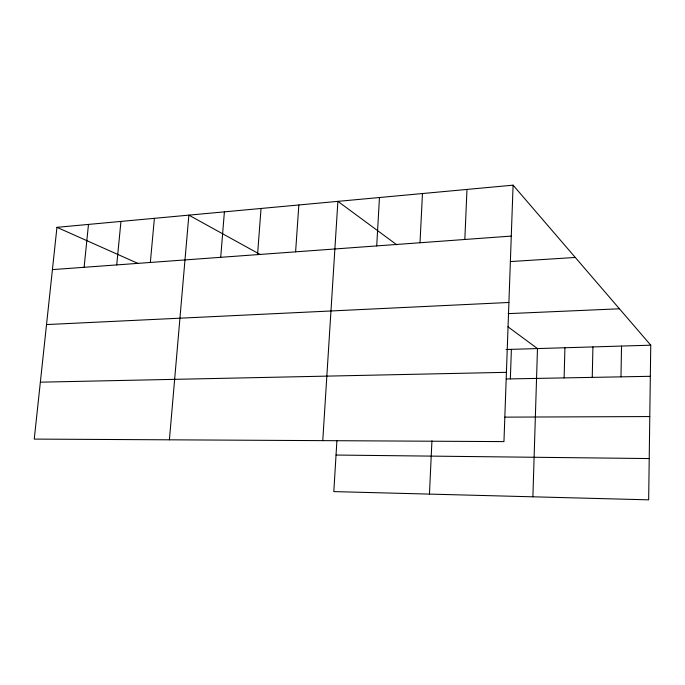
<?xml version="1.0" encoding="UTF-8"?>
<svg xmlns="http://www.w3.org/2000/svg" width="685" height="685" viewBox="0 0 685 685"><rect width="100%" height="100%" fill="white"/><g stroke="black" fill="none" stroke-linecap="round" stroke-linejoin="round"><path stroke-width="1.03" d="M513.091 185.164L503.954 441.602L34.25 439.094L56.949 227.334L513.091 185.164L650.75 345.189L648.661 499.836L333.809 491.599L336.926 440.524M620.978 376.844L621.535 346.062M592.242 377.384L592.927 346.918M564.115 377.906L564.919 347.757M532.887 496.805L537.477 348.571L507.945 326.788M510.351 378.908L511.387 349.35M464.832 239.476L466.982 189.428M429.452 494.099L431.935 440.797M420.008 242.755L422.465 193.538M376.716 245.915L379.464 197.52M322.763 440.635L337.893 201.356L396.838 244.836M295.603 251.849L298.848 204.969M257.56 254.623L261.036 208.463M220.707 257.32L224.397 211.853M169.409 439.813L188.863 215.133L260.377 254.606M150.34 262.458L154.399 218.327M116.724 264.915L120.954 221.418M84.101 267.304L88.485 224.415M52.411 269.616L511.275 236.085M510.385 261.567L575.28 257.457M46.52 324.57L508.912 302.47M508.193 313.636L619.437 308.789M506.052 349.513L650.75 345.189M40.346 382.179L506.421 372.332M506.241 378.976L650.33 376.305M504.879 417.139L649.791 416.557M336.035 455.046L649.217 458.556M56.949 227.334L138.019 263.451"/></g></svg>
